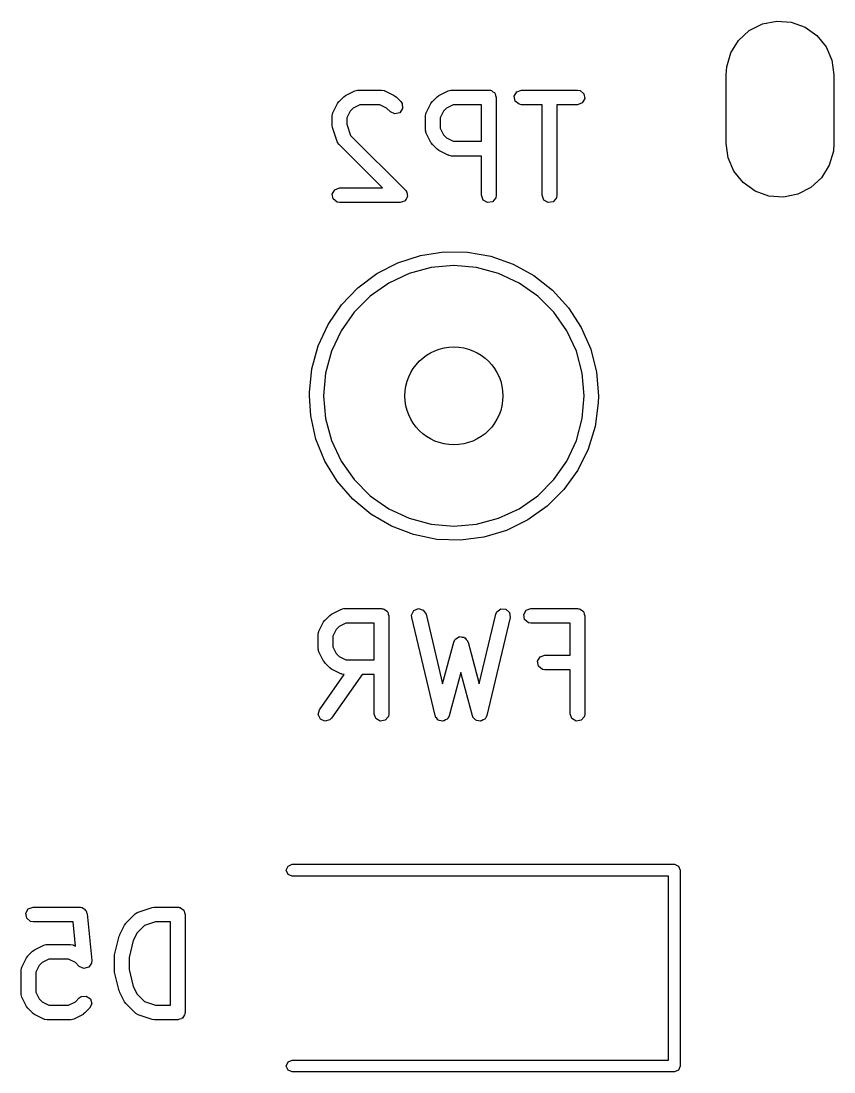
# Model space of a CAD drawing. Extents: x 88 to 116, y -225 to -45.
# Drawn here: x 89.06 to 97.35, y -55.67 to -44.94 of the extents above; entities that cross this region are included whole.
import ezdxf

# ---------------------------------------------------------------- set-up
doc = ezdxf.new("R2010")
doc.units = 0
doc.layers.add('BLACK', color=7, linetype='CONTINUOUS')

msp = doc.modelspace()

# ---------------------------------------------------------------- linework, layer by layer
at = {"layer": 'BLACK', "linetype": 'CONTINUOUS'}
for p, q in [((96.6191, -44.9706), (96.7655, -44.9411)), ((96.7655, -44.9411), (96.9144, -44.952)), ((96.9144, -44.952), (97.0548, -45.0026)), ((96.3762, -45.1394), (96.4861, -45.0384)), ((96.4861, -45.0384), (96.6191, -44.9706)), ((97.0548, -45.0026), (97.1765, -45.0891)), ((96.2976, -45.2663), (96.3762, -45.1394)), ((97.1765, -45.0891), (97.2704, -45.2051)), ((96.2559, -45.4097), (96.2976, -45.2663)), ((97.2704, -45.2051), (97.3297, -45.3421)), ((97.3297, -45.3421), (97.35, -45.49)), ((96.25, -45.49), (96.2559, -45.4097)), ((96.25, -46.19), (96.25, -45.49)), ((97.35, -45.49), (97.35, -46.19)), ((92.3475, -45.715), (92.3659, -45.7021)), ((92.3659, -45.7021), (92.367, -45.7009)), ((92.367, -45.7009), (92.4623, -45.6533)), ((92.4623, -45.6533), (92.4872, -45.6459)), ((92.4872, -45.6459), (92.4916, -45.6469)), ((92.4916, -45.6469), (92.4958, -45.6454)), ((92.4958, -45.6454), (92.7339, -45.6454)), ((92.7339, -45.6454), (92.7596, -45.6499)), ((92.7596, -45.6499), (92.763, -45.6528)), ((92.763, -45.6528), (92.7674, -45.6533)), ((92.7674, -45.6533), (92.8627, -45.7009)), ((92.8627, -45.7009), (92.8807, -45.7143)), ((93.2999, -45.715), (93.3183, -45.7021)), ((93.3183, -45.7021), (93.3194, -45.7009)), ((93.3194, -45.7009), (93.4146, -45.6533)), ((93.4146, -45.6533), (93.4396, -45.6459)), ((93.4396, -45.6459), (93.444, -45.6469)), ((93.444, -45.6469), (93.4482, -45.6454)), ((93.4482, -45.6454), (93.8291, -45.6454)), ((93.8291, -45.6454), (93.8389, -45.6471)), ((93.8389, -45.6471), (93.8422, -45.6465)), ((93.8422, -45.6465), (93.8451, -45.6482)), ((93.8451, -45.6482), (93.8548, -45.6499)), ((93.8548, -45.6499), (93.8697, -45.6624)), ((93.8697, -45.6624), (93.8866, -45.6722)), ((93.8866, -45.6722), (93.8889, -45.6785)), ((93.8889, -45.6785), (93.8941, -45.6829)), ((93.8941, -45.6829), (93.8975, -45.7021)), ((93.8975, -45.7021), (93.9041, -45.7204)), ((94.0886, -45.7074), (94.1143, -45.6629)), ((94.1143, -45.6629), (94.1625, -45.6454)), ((94.1625, -45.6454), (94.7339, -45.6454)), ((94.7339, -45.6454), (94.7596, -45.6499)), ((94.7596, -45.6499), (94.7989, -45.6829)), ((94.7989, -45.6829), (94.8078, -45.7334)), ((92.2383, -45.8773), (92.2859, -45.7821)), ((92.2859, -45.7821), (92.2992, -45.7641)), ((92.2992, -45.7641), (92.2999, -45.7626)), ((92.2999, -45.7626), (92.3475, -45.715)), ((92.5135, -45.7954), (92.445, -45.8296)), ((92.7162, -45.7954), (92.5135, -45.7954)), ((92.7847, -45.8296), (92.7162, -45.7954)), ((92.8807, -45.7143), (92.8822, -45.715)), ((92.8822, -45.715), (92.9298, -45.7626)), ((92.9298, -45.7626), (92.9447, -45.7839)), ((92.9447, -45.7839), (92.9492, -45.835)), ((93.1906, -45.8773), (93.2383, -45.7821)), ((93.2383, -45.7821), (93.2516, -45.7641)), ((93.2516, -45.7641), (93.2523, -45.7626)), ((93.2523, -45.7626), (93.2999, -45.715)), ((93.4659, -45.7954), (93.3974, -45.8296)), ((93.7541, -45.7954), (93.4659, -45.7954)), ((93.7541, -46.1692), (93.7541, -45.7954)), ((93.9041, -45.7204), (93.9041, -46.7204)), ((94.0975, -45.7579), (94.0886, -45.7074)), ((94.1368, -45.7909), (94.0975, -45.7579)), ((94.1625, -45.7954), (94.1368, -45.7909)), ((94.3732, -45.7954), (94.1625, -45.7954)), ((94.3732, -46.7204), (94.3732, -45.7954)), ((94.7339, -45.7954), (94.5232, -45.7954)), ((94.5232, -45.7954), (94.5232, -46.7204)), ((94.7821, -45.7778), (94.7339, -45.7954)), ((94.8078, -45.7334), (94.7821, -45.7778)), ((92.2303, -45.9109), (92.2349, -45.8852)), ((92.2303, -46.0061), (92.2303, -45.9109)), ((92.2349, -45.8852), (92.2377, -45.8818)), ((92.2377, -45.8818), (92.2383, -45.8773)), ((92.4146, -45.86), (92.3803, -45.9286)), ((92.445, -45.8296), (92.4146, -45.86)), ((92.8237, -45.8687), (92.7847, -45.8296)), ((92.8702, -45.8903), (92.8237, -45.8687)), ((92.9198, -45.8771), (92.8702, -45.8903)), ((92.9492, -45.835), (92.9198, -45.8771)), ((93.1827, -45.9109), (93.1872, -45.8852)), ((93.1827, -46.0537), (93.1827, -45.9109)), ((93.1872, -45.8852), (93.1901, -45.8818)), ((93.1901, -45.8818), (93.1906, -45.8773)), ((93.367, -45.86), (93.3327, -45.9286)), ((93.3974, -45.8296), (93.367, -45.86)), ((92.2309, -46.0076), (92.2303, -46.0061)), ((92.2342, -46.0298), (92.2309, -46.0076)), ((92.3803, -45.9286), (92.3803, -45.9939)), ((92.3803, -45.9939), (92.4185, -46.1084)), ((93.3327, -45.9286), (93.3327, -46.036)), ((92.2818, -46.1727), (92.2342, -46.0298)), ((92.4185, -46.1084), (92.9774, -46.6673)), ((93.1842, -46.0579), (93.1827, -46.0537)), ((93.1832, -46.0623), (93.1842, -46.0579)), ((93.1906, -46.0873), (93.1832, -46.0623)), ((93.2383, -46.1825), (93.1906, -46.0873)), ((93.3327, -46.036), (93.367, -46.1045)), ((93.367, -46.1045), (93.3974, -46.1349)), ((92.2846, -46.1762), (92.2818, -46.1727)), ((92.285, -46.1806), (92.2846, -46.1762)), ((92.2999, -46.202), (92.285, -46.1806)), ((92.7433, -46.6454), (92.2999, -46.202)), ((93.2394, -46.1836), (93.2383, -46.1825)), ((93.2523, -46.202), (93.2394, -46.1836)), ((93.2999, -46.2496), (93.2523, -46.202)), ((93.3974, -46.1349), (93.4659, -46.1692)), ((93.4659, -46.1692), (93.7541, -46.1692)), ((96.2703, -46.3379), (96.25, -46.19)), ((97.35, -46.19), (97.3441, -46.2703)), ((93.3014, -46.2503), (93.2999, -46.2496)), ((93.3194, -46.2637), (93.3014, -46.2503)), ((93.4146, -46.3113), (93.3194, -46.2637)), ((93.4191, -46.3118), (93.4146, -46.3113)), ((93.4225, -46.3147), (93.4191, -46.3118)), ((93.4482, -46.3192), (93.4225, -46.3147)), ((93.7541, -46.3192), (93.4482, -46.3192)), ((93.7541, -46.7204), (93.7541, -46.3192)), ((96.3295, -46.4749), (96.2703, -46.3379)), ((97.3441, -46.2703), (97.3024, -46.4137)), ((97.3024, -46.4137), (97.2238, -46.5406)), ((96.4235, -46.5909), (96.3295, -46.4749)), ((97.2238, -46.5406), (97.1139, -46.6416)), ((92.2315, -46.7074), (92.2571, -46.6629)), ((92.2571, -46.6629), (92.3053, -46.6454)), ((92.3053, -46.6454), (92.7433, -46.6454)), ((92.9774, -46.6673), (92.9868, -46.6808)), ((96.5452, -46.6774), (96.4235, -46.5909)), ((97.1139, -46.6416), (96.9809, -46.7094)), ((92.2404, -46.7579), (92.2315, -46.7074)), ((92.2797, -46.7909), (92.2404, -46.7579)), ((92.9726, -46.7778), (92.9694, -46.779)), ((92.9839, -46.7583), (92.9726, -46.7778)), ((92.9968, -46.7398), (92.9839, -46.7583)), ((92.9868, -46.6808), (92.9893, -46.6829)), ((92.9893, -46.6829), (92.9897, -46.6849)), ((92.9897, -46.6849), (92.9924, -46.6887)), ((92.9924, -46.6887), (92.9943, -46.7112)), ((92.9943, -46.7112), (92.9982, -46.7334)), ((92.9982, -46.7334), (92.9965, -46.7364)), ((92.9965, -46.7364), (92.9968, -46.7398)), ((93.7717, -46.7686), (93.7541, -46.7204)), ((93.8161, -46.7942), (93.7717, -46.7686)), ((93.8996, -46.746), (93.8666, -46.7853)), ((93.9041, -46.7204), (93.8996, -46.746)), ((94.3907, -46.7686), (94.3732, -46.7204)), ((94.4352, -46.7942), (94.3907, -46.7686)), ((94.5187, -46.746), (94.4857, -46.7853)), ((94.5232, -46.7204), (94.5187, -46.746)), ((96.6856, -46.728), (96.5452, -46.6774)), ((96.8345, -46.7389), (96.6856, -46.728)), ((96.9809, -46.7094), (96.8345, -46.7389)), ((92.3053, -46.7954), (92.2797, -46.7909)), ((92.9244, -46.7954), (92.3053, -46.7954)), ((92.9456, -46.7877), (92.9244, -46.7954)), ((92.9674, -46.7818), (92.9456, -46.7877)), ((92.9694, -46.779), (92.9674, -46.7818)), ((93.8666, -46.7853), (93.8161, -46.7942)), ((94.4857, -46.7853), (94.4352, -46.7942)), ((93.1302, -47.3332), (93.3691, -47.2966)), ((93.3691, -47.2966), (93.6108, -47.2995)), ((93.6108, -47.2995), (93.8488, -47.3419)), ((92.686, -47.5199), (92.9004, -47.4083)), ((92.9004, -47.4083), (93.1302, -47.3332)), ((93.8488, -47.3419), (94.0766, -47.4226)), ((92.4927, -47.665), (92.686, -47.5199)), ((93.0171, -47.5182), (92.807, -47.6161)), ((93.241, -47.4581), (93.0171, -47.5182)), ((93.472, -47.4379), (93.241, -47.4581)), ((93.703, -47.4581), (93.472, -47.4379)), ((93.9269, -47.5182), (93.703, -47.4581)), ((94.137, -47.6161), (93.9269, -47.5182)), ((94.0766, -47.4226), (94.2883, -47.5394)), ((92.807, -47.6161), (92.6171, -47.7491)), ((94.3269, -47.7491), (94.137, -47.6161)), ((94.2883, -47.5394), (94.4779, -47.6893)), ((92.3257, -47.8398), (92.4927, -47.665)), ((94.4779, -47.6893), (94.6406, -47.868)), ((92.1895, -48.0394), (92.3257, -47.8398)), ((92.6171, -47.7491), (92.4531, -47.9131)), ((94.4909, -47.9131), (94.3269, -47.7491)), ((92.4531, -47.9131), (92.3201, -48.103)), ((94.6239, -48.103), (94.4909, -47.9131)), ((94.6406, -47.868), (94.7719, -48.071)), ((92.0877, -48.2587), (92.1895, -48.0394)), ((92.3201, -48.103), (92.2222, -48.3131)), ((94.7218, -48.3131), (94.6239, -48.103)), ((94.7719, -48.071), (94.8683, -48.2927)), ((92.0231, -48.4916), (92.0877, -48.2587)), ((92.2222, -48.3131), (92.1621, -48.537)), ((94.7819, -48.537), (94.7218, -48.3131)), ((94.8683, -48.2927), (94.9272, -48.5271)), ((91.9974, -48.732), (92.0231, -48.4916)), ((92.1621, -48.537), (92.1419, -48.768)), ((94.8021, -48.768), (94.7819, -48.537)), ((94.9272, -48.5271), (94.947, -48.768)), ((91.9995, -48.768), (91.9974, -48.732)), ((92.0114, -48.9733), (91.9995, -48.768)), ((92.1419, -48.768), (92.1621, -48.999)), ((94.7819, -48.999), (94.8021, -48.768)), ((94.947, -48.768), (94.9452, -48.8401)), ((94.9452, -48.8401), (94.9137, -49.0797)), ((92.0645, -49.2091), (92.0114, -48.9733)), ((92.1621, -48.999), (92.2222, -49.2229)), ((94.7218, -49.2229), (94.7819, -48.999)), ((94.9137, -49.0797), (94.8434, -49.311)), ((92.1554, -49.433), (92.0645, -49.2091)), ((92.2222, -49.2229), (92.3201, -49.433)), ((94.6239, -49.433), (94.7218, -49.2229)), ((94.8434, -49.311), (94.7363, -49.5277)), ((92.2817, -49.6391), (92.1554, -49.433)), ((92.3201, -49.433), (92.4531, -49.6229)), ((94.4909, -49.6229), (94.6239, -49.433)), ((94.7363, -49.5277), (94.5953, -49.724)), ((92.44, -49.8218), (92.2817, -49.6391)), ((92.4531, -49.6229), (92.6171, -49.7869)), ((94.3269, -49.7869), (94.4909, -49.6229)), ((94.5953, -49.724), (94.424, -49.8946)), ((92.626, -49.9762), (92.44, -49.8218)), ((92.6171, -49.7869), (92.807, -49.9199)), ((94.137, -49.9199), (94.3269, -49.7869)), ((92.8347, -50.0982), (92.626, -49.9762)), ((92.807, -49.9199), (93.0171, -50.0178)), ((93.9269, -50.0178), (94.137, -49.9199)), ((94.424, -49.8946), (94.2273, -50.035)), ((93.0605, -50.1844), (92.8347, -50.0982)), ((93.0171, -50.0178), (93.241, -50.0779)), ((93.241, -50.0779), (93.472, -50.0981)), ((93.472, -50.0981), (93.703, -50.0779)), ((93.703, -50.0779), (93.9269, -50.0178)), ((94.2273, -50.035), (94.0102, -50.1413)), ((93.2974, -50.2326), (93.0605, -50.1844)), ((93.7787, -50.2108), (93.5389, -50.2415)), ((94.0102, -50.1413), (93.7787, -50.2108)), ((93.5389, -50.2415), (93.2974, -50.2326)), ((92.2242, -50.9949), (92.3194, -50.9473)), ((92.3194, -50.9473), (92.3444, -50.9399)), ((92.3444, -50.9399), (92.3487, -50.9409)), ((92.3487, -50.9409), (92.353, -50.9394)), ((92.353, -50.9394), (92.7339, -50.9394)), ((92.7339, -50.9394), (92.7436, -50.9411)), ((92.7436, -50.9411), (92.7469, -50.9405)), ((92.7469, -50.9405), (92.7498, -50.9422)), ((92.7498, -50.9422), (92.7596, -50.9439)), ((92.7596, -50.9439), (92.7745, -50.9564)), ((92.7745, -50.9564), (92.7914, -50.9662)), ((93.0404, -51.0057), (93.0633, -50.9599)), ((93.0633, -50.9599), (93.1104, -50.9395)), ((93.1104, -50.9395), (93.1596, -50.9542)), ((93.1596, -50.9542), (93.1878, -50.997)), ((93.9094, -50.9731), (93.9506, -50.9425)), ((93.9506, -50.9425), (94.0018, -50.9455)), ((94.0018, -50.9455), (94.0391, -50.9808)), ((94.1839, -51.0014), (94.2095, -50.9569)), ((94.2095, -50.9569), (94.2577, -50.9394)), ((94.2577, -50.9394), (94.7339, -50.9394)), ((94.7339, -50.9394), (94.7436, -50.9411)), ((94.7436, -50.9411), (94.7469, -50.9405)), ((94.7469, -50.9405), (94.7498, -50.9422)), ((94.7498, -50.9422), (94.7596, -50.9439)), ((94.7596, -50.9439), (94.7745, -50.9564)), ((94.7745, -50.9564), (94.7914, -50.9662)), ((92.143, -51.0761), (92.1564, -51.0581)), ((92.1564, -51.0581), (92.1571, -51.0566)), ((92.1571, -51.0566), (92.2047, -51.009)), ((92.2047, -51.009), (92.223, -50.9961)), ((92.223, -50.9961), (92.2242, -50.9949)), ((92.7914, -50.9662), (92.7937, -50.9725)), ((92.7937, -50.9725), (92.7989, -50.9769)), ((92.7989, -50.9769), (92.8022, -50.9961)), ((92.8022, -50.9961), (92.8089, -51.0144)), ((92.8089, -51.0144), (92.8089, -52.0144)), ((93.0419, -51.0318), (93.0404, -51.0057)), ((93.28, -52.0318), (93.0419, -51.0318)), ((93.1878, -50.997), (93.3571, -51.7079)), ((93.7298, -51.7079), (93.899, -50.997)), ((94.045, -51.0318), (93.8069, -52.0318)), ((93.899, -50.997), (93.9094, -50.9731)), ((94.0391, -50.9808), (94.045, -51.0318)), ((94.1928, -51.0519), (94.1839, -51.0014)), ((94.2321, -51.0849), (94.1928, -51.0519)), ((94.7914, -50.9662), (94.7937, -50.9725)), ((94.7937, -50.9725), (94.7989, -50.9769)), ((94.7989, -50.9769), (94.8022, -50.9961)), ((94.8022, -50.9961), (94.8089, -51.0144)), ((94.8089, -51.0144), (94.8089, -52.0144)), ((92.092, -51.1792), (92.0949, -51.1758)), ((92.0949, -51.1758), (92.0954, -51.1713)), ((92.0954, -51.1713), (92.143, -51.0761)), ((92.2717, -51.154), (92.2375, -51.2226)), ((92.3021, -51.1236), (92.2717, -51.154)), ((92.3707, -51.0894), (92.3021, -51.1236)), ((92.6589, -51.0894), (92.3707, -51.0894)), ((92.6589, -51.4632), (92.6589, -51.0894)), ((94.2577, -51.0894), (94.2321, -51.0849)), ((94.6589, -51.0894), (94.2577, -51.0894)), ((94.6589, -51.4156), (94.6589, -51.0894)), ((92.0875, -51.2049), (92.092, -51.1792)), ((92.0875, -51.3477), (92.0875, -51.2049)), ((92.2375, -51.2226), (92.2375, -51.33)), ((93.3571, -51.7079), (93.471, -51.2808)), ((93.471, -51.2808), (93.4819, -51.2571)), ((93.4819, -51.2571), (93.4876, -51.2532)), ((93.4876, -51.2532), (93.4905, -51.247)), ((93.4905, -51.247), (93.5081, -51.2388)), ((93.5081, -51.2388), (93.5239, -51.2277)), ((93.5239, -51.2277), (93.5308, -51.2283)), ((93.5308, -51.2283), (93.537, -51.2254)), ((93.537, -51.2254), (93.5557, -51.2304)), ((93.5557, -51.2304), (93.575, -51.2321)), ((93.575, -51.2321), (93.5799, -51.2369)), ((93.5799, -51.2369), (93.5865, -51.2387)), ((93.5865, -51.2387), (93.5976, -51.2546)), ((93.5976, -51.2546), (93.6114, -51.2683)), ((93.6114, -51.2683), (93.612, -51.2751)), ((93.612, -51.2751), (93.6159, -51.2808)), ((93.6159, -51.2808), (93.7298, -51.7079)), ((92.089, -51.3519), (92.0875, -51.3477)), ((92.088, -51.3563), (92.089, -51.3519)), ((92.0954, -51.3813), (92.088, -51.3563)), ((92.143, -51.4765), (92.0954, -51.3813)), ((92.2375, -51.33), (92.2717, -51.3985)), ((92.1442, -51.4776), (92.143, -51.4765)), ((92.1571, -51.496), (92.1442, -51.4776)), ((92.2047, -51.5436), (92.1571, -51.496)), ((92.2717, -51.3985), (92.3021, -51.4289)), ((92.3021, -51.4289), (92.3707, -51.4632)), ((92.3707, -51.4632), (92.6589, -51.4632)), ((94.3267, -51.4775), (94.3524, -51.4331)), ((94.3356, -51.5281), (94.3267, -51.4775)), ((94.3524, -51.4331), (94.4006, -51.4156)), ((94.4006, -51.4156), (94.6589, -51.4156)), ((92.2062, -51.5443), (92.2047, -51.5436)), ((92.2242, -51.5577), (92.2062, -51.5443)), ((92.3194, -51.6053), (92.2242, -51.5577)), ((92.3239, -51.6058), (92.3194, -51.6053)), ((92.3273, -51.6087), (92.3239, -51.6058)), ((93.5434, -51.5912), (93.4254, -52.0337)), ((93.6614, -52.0337), (93.5434, -51.5912)), ((94.3749, -51.561), (94.3356, -51.5281)), ((94.4006, -51.5656), (94.3749, -51.561)), ((94.6589, -51.5656), (94.4006, -51.5656)), ((94.6589, -52.0144), (94.6589, -51.5656)), ((92.101, -51.9714), (92.3519, -51.613)), ((92.5349, -51.6132), (92.2239, -52.0574)), ((92.3519, -51.613), (92.3273, -51.6087)), ((92.6589, -51.6132), (92.5349, -51.6132)), ((92.6589, -52.0144), (92.6589, -51.6132)), ((92.0878, -52.0209), (92.101, -51.9714)), ((92.1094, -52.0674), (92.0878, -52.0209)), ((92.6765, -52.0626), (92.6589, -52.0144)), ((92.8089, -52.0144), (92.8044, -52.04)), ((93.2843, -52.0383), (93.28, -52.0318)), ((93.4254, -52.0337), (93.4144, -52.0573)), ((93.6659, -52.0402), (93.6614, -52.0337)), ((93.8069, -52.0318), (93.7965, -52.0557)), ((94.6765, -52.0626), (94.6589, -52.0144)), ((94.8089, -52.0144), (94.8044, -52.04)), ((92.1559, -52.0891), (92.1094, -52.0674)), ((92.2055, -52.0758), (92.1559, -52.0891)), ((92.2239, -52.0574), (92.2055, -52.0758)), ((92.7209, -52.0882), (92.6765, -52.0626)), ((92.7714, -52.0793), (92.7209, -52.0882)), ((92.8044, -52.04), (92.7714, -52.0793)), ((93.285, -52.0462), (93.2843, -52.0383)), ((93.2981, -52.0592), (93.285, -52.0462)), ((93.3082, -52.0746), (93.2981, -52.0592)), ((93.3158, -52.0768), (93.3082, -52.0746)), ((93.3213, -52.0824), (93.3158, -52.0768)), ((93.3397, -52.084), (93.3213, -52.0824)), ((93.3574, -52.0892), (93.3397, -52.084)), ((93.3646, -52.0861), (93.3574, -52.0892)), ((93.3725, -52.0868), (93.3646, -52.0861)), ((93.3875, -52.0762), (93.3725, -52.0868)), ((93.4045, -52.0689), (93.3875, -52.0762)), ((93.408, -52.0618), (93.4045, -52.0689)), ((93.4144, -52.0573), (93.408, -52.0618)), ((93.6668, -52.048), (93.6659, -52.0402)), ((93.6803, -52.0606), (93.6668, -52.048)), ((93.6908, -52.0758), (93.6803, -52.0606)), ((93.6984, -52.0778), (93.6908, -52.0758)), ((93.7041, -52.0832), (93.6984, -52.0778)), ((93.7225, -52.0843), (93.7041, -52.0832)), ((93.7404, -52.0891), (93.7225, -52.0843)), ((93.7475, -52.0858), (93.7404, -52.0891)), ((93.7553, -52.0863), (93.7475, -52.0858)), ((93.7701, -52.0753), (93.7553, -52.0863)), ((93.7869, -52.0675), (93.7701, -52.0753)), ((93.7902, -52.0603), (93.7869, -52.0675)), ((93.7965, -52.0557), (93.7902, -52.0603)), ((94.7209, -52.0882), (94.6765, -52.0626)), ((94.7714, -52.0793), (94.7209, -52.0882)), ((94.8044, -52.04), (94.7714, -52.0793)), ((91.762, -53.61), (91.7796, -53.5676)), ((91.7796, -53.6524), (91.762, -53.61)), ((91.7796, -53.5676), (91.822, -53.55)), ((91.822, -53.55), (95.722, -53.55)), ((95.722, -53.55), (95.7644, -53.5676)), ((95.7644, -53.5676), (95.782, -53.61)), ((95.782, -53.61), (95.782, -55.61)), ((91.822, -53.67), (91.7796, -53.6524)), ((95.662, -53.67), (91.822, -53.67)), ((95.662, -55.55), (95.662, -53.67)), ((89.104, -54.0494), (89.1297, -54.0049)), ((89.113, -54.0999), (89.104, -54.0494)), ((89.1297, -54.0049), (89.1779, -53.9874)), ((89.1779, -53.9874), (89.6541, -53.9874)), ((89.6541, -53.9874), (89.658, -53.9881)), ((89.658, -53.9881), (89.6597, -53.9876)), ((89.6597, -53.9876), (89.6625, -53.9889)), ((89.6625, -53.9889), (89.6797, -53.9919)), ((89.6797, -53.9919), (89.6919, -54.0021)), ((89.6919, -54.0021), (89.7065, -54.0087)), ((89.7065, -54.0087), (89.711, -54.0181)), ((89.711, -54.0181), (89.719, -54.0249)), ((89.719, -54.0249), (89.7218, -54.0406)), ((89.7218, -54.0406), (89.7287, -54.0549)), ((89.7287, -54.0549), (89.7763, -54.5311)), ((90.1249, -54.1522), (90.2201, -54.057)), ((90.2201, -54.057), (90.2414, -54.042)), ((90.2414, -54.042), (90.2459, -54.0416)), ((90.2459, -54.0416), (90.2494, -54.0388)), ((90.2494, -54.0388), (90.3923, -53.9912)), ((90.3923, -53.9912), (90.4145, -53.9879)), ((90.4145, -53.9879), (90.416, -53.9874)), ((90.416, -53.9874), (90.6541, -53.9874)), ((90.6541, -53.9874), (90.6638, -53.9891)), ((90.6638, -53.9891), (90.6671, -53.9885)), ((90.6671, -53.9885), (90.67, -53.9902)), ((90.67, -53.9902), (90.6797, -53.9919)), ((90.6797, -53.9919), (90.6947, -54.0044)), ((90.6947, -54.0044), (90.7115, -54.0142)), ((90.7115, -54.0142), (90.7139, -54.0205)), ((90.7139, -54.0205), (90.719, -54.0249)), ((90.719, -54.0249), (90.7224, -54.0441)), ((90.7224, -54.0441), (90.7291, -54.0624)), ((90.7291, -54.0624), (90.7291, -55.0624)), ((89.1523, -54.1329), (89.113, -54.0999)), ((89.1779, -54.1374), (89.1523, -54.1329)), ((89.5862, -54.1374), (89.1779, -54.1374)), ((89.611, -54.3856), (89.5862, -54.1374)), ((90.0632, -54.2669), (90.1108, -54.1717)), ((90.1108, -54.1717), (90.1242, -54.1537)), ((90.1242, -54.1537), (90.1249, -54.1522)), ((90.3137, -54.1756), (90.2395, -54.2497)), ((90.4282, -54.1374), (90.3137, -54.1756)), ((90.5791, -54.1374), (90.4282, -54.1374)), ((90.5791, -54.9874), (90.5791, -54.1374)), ((90.0099, -54.4728), (90.0575, -54.2823)), ((90.0575, -54.2823), (90.0628, -54.2705)), ((90.0628, -54.2705), (90.0632, -54.2669)), ((90.2395, -54.2497), (90.201, -54.3267)), ((89.192, -54.4239), (89.2872, -54.3763)), ((89.2872, -54.3763), (89.3122, -54.3688)), ((89.3122, -54.3688), (89.3165, -54.3699)), ((89.3165, -54.3699), (89.3208, -54.3683)), ((89.3208, -54.3683), (89.5589, -54.3683)), ((89.5589, -54.3683), (89.5845, -54.3729)), ((89.5845, -54.3729), (89.5879, -54.3757)), ((89.5879, -54.3757), (89.5924, -54.3763)), ((89.5924, -54.3763), (89.611, -54.3856)), ((90.201, -54.3267), (90.1577, -54.5002)), ((89.1108, -54.505), (89.1242, -54.487)), ((89.1242, -54.487), (89.1249, -54.4855)), ((89.1249, -54.4855), (89.1725, -54.4379)), ((89.1725, -54.4379), (89.1909, -54.4251)), ((89.1909, -54.4251), (89.192, -54.4239)), ((90.0077, -54.491), (90.0103, -54.4762)), ((90.0077, -54.6338), (90.0077, -54.491)), ((90.0103, -54.4762), (90.0099, -54.4728)), ((90.1577, -54.5002), (90.1577, -54.6246)), ((89.0553, -54.6338), (89.0598, -54.6082)), ((89.0598, -54.6082), (89.0627, -54.6047)), ((89.0627, -54.6047), (89.0632, -54.6003)), ((89.0632, -54.6003), (89.1108, -54.505)), ((89.2395, -54.583), (89.2053, -54.6515)), ((89.2699, -54.5526), (89.2395, -54.583)), ((89.3385, -54.5183), (89.2699, -54.5526)), ((89.5412, -54.5183), (89.3385, -54.5183)), ((89.6097, -54.5526), (89.5412, -54.5183)), ((89.6487, -54.5916), (89.6097, -54.5526)), ((89.6491, -54.5918), (89.6487, -54.5916)), ((89.6493, -54.5923), (89.6491, -54.5918)), ((89.6724, -54.6026), (89.6493, -54.5923)), ((89.6952, -54.6133), (89.6724, -54.6026)), ((89.7204, -54.6065), (89.6961, -54.6134)), ((89.7447, -54.6), (89.7204, -54.6065)), ((89.745, -54.5996), (89.7447, -54.6)), ((89.7455, -54.5995), (89.745, -54.5996)), ((89.7597, -54.5786), (89.7455, -54.5995)), ((89.7742, -54.558), (89.7597, -54.5786)), ((89.7744, -54.5571), (89.7741, -54.5575)), ((89.7741, -54.5575), (89.7742, -54.558)), ((89.7763, -54.5311), (89.7744, -54.5571)), ((89.0553, -54.8719), (89.0553, -54.6338)), ((89.2053, -54.6515), (89.2053, -54.8542)), ((89.6957, -54.6132), (89.6952, -54.6133)), ((89.6961, -54.6134), (89.6957, -54.6132)), ((90.0089, -54.6371), (90.0077, -54.6338)), ((90.0099, -54.652), (90.0089, -54.6371)), ((90.0575, -54.8425), (90.0099, -54.652)), ((90.1577, -54.6246), (90.201, -54.7981)), ((90.201, -54.7981), (90.2395, -54.8751)), ((89.0568, -54.8761), (89.0553, -54.8719)), ((89.0558, -54.8805), (89.0568, -54.8761)), ((89.0632, -54.9054), (89.0558, -54.8805)), ((89.1108, -55.0007), (89.0632, -54.9054)), ((89.2053, -54.8542), (89.2395, -54.9227)), ((89.2395, -54.9227), (89.2699, -54.9531)), ((89.6097, -54.9531), (89.6487, -54.9141)), ((89.6487, -54.9141), (89.67, -54.8992)), ((89.67, -54.8992), (89.7211, -54.8947)), ((89.7211, -54.8947), (89.7632, -54.9241)), ((89.7632, -54.9241), (89.7764, -54.9737)), ((90.0595, -54.8454), (90.0575, -54.8425)), ((90.0632, -54.8578), (90.0595, -54.8454)), ((90.1108, -54.9531), (90.0632, -54.8578)), ((90.2395, -54.8751), (90.3137, -54.9492)), ((89.112, -55.0018), (89.1108, -55.0007)), ((89.1249, -55.0202), (89.112, -55.0018)), ((89.1725, -55.0678), (89.1249, -55.0202)), ((89.2699, -54.9531), (89.3385, -54.9874)), ((89.3385, -54.9874), (89.5412, -54.9874)), ((89.5412, -54.9874), (89.6097, -54.9531)), ((89.7547, -55.0202), (89.7071, -55.0678)), ((89.7764, -54.9737), (89.7547, -55.0202)), ((90.112, -54.9542), (90.1108, -54.9531)), ((90.1249, -54.9726), (90.112, -54.9542)), ((90.2201, -55.0678), (90.1249, -54.9726)), ((90.3137, -54.9492), (90.4282, -54.9874)), ((90.4282, -54.9874), (90.5791, -54.9874)), ((89.174, -55.0685), (89.1725, -55.0678)), ((89.192, -55.0818), (89.174, -55.0685)), ((89.2872, -55.1295), (89.192, -55.0818)), ((89.2917, -55.13), (89.2872, -55.1295)), ((89.2951, -55.1329), (89.2917, -55.13)), ((89.3208, -55.1374), (89.2951, -55.1329)), ((89.5589, -55.1374), (89.3208, -55.1374)), ((89.5631, -55.1358), (89.5589, -55.1374)), ((89.5674, -55.1369), (89.5631, -55.1358)), ((89.5924, -55.1295), (89.5674, -55.1369)), ((89.6876, -55.0818), (89.5924, -55.1295)), ((89.6888, -55.0807), (89.6876, -55.0818)), ((89.7071, -55.0678), (89.6888, -55.0807)), ((90.2242, -55.0697), (90.2201, -55.0678)), ((90.2265, -55.0735), (90.2242, -55.0697)), ((90.2494, -55.0859), (90.2265, -55.0735)), ((90.3923, -55.1335), (90.2494, -55.0859)), ((90.3939, -55.1335), (90.3923, -55.1335)), ((90.416, -55.1374), (90.3939, -55.1335)), ((90.6541, -55.1374), (90.416, -55.1374)), ((90.6724, -55.1307), (90.6541, -55.1374)), ((90.6916, -55.1273), (90.6724, -55.1307)), ((90.6959, -55.1221), (90.6916, -55.1273)), ((90.7023, -55.1198), (90.6959, -55.1221)), ((90.712, -55.103), (90.7023, -55.1198)), ((90.7246, -55.088), (90.712, -55.103)), ((90.7263, -55.0783), (90.7246, -55.088)), ((90.728, -55.0754), (90.7263, -55.0783)), ((90.7291, -55.0624), (90.7274, -55.0721)), ((90.7274, -55.0721), (90.728, -55.0754)), ((91.762, -55.61), (91.7796, -55.5676)), ((91.7796, -55.5676), (91.822, -55.55)), ((91.822, -55.55), (95.662, -55.55)), ((91.7796, -55.6524), (91.762, -55.61)), ((91.822, -55.67), (91.7796, -55.6524)), ((95.722, -55.67), (91.822, -55.67)), ((95.7644, -55.6524), (95.722, -55.67)), ((95.782, -55.61), (95.7644, -55.6524))]:
    msp.add_line(p, q, dxfattribs=at)
at = {"layer": 'BLACK'}
msp.add_circle((93.472, -48.768), 0.5, dxfattribs=at)

doc.saveas('drawing.dxf')
